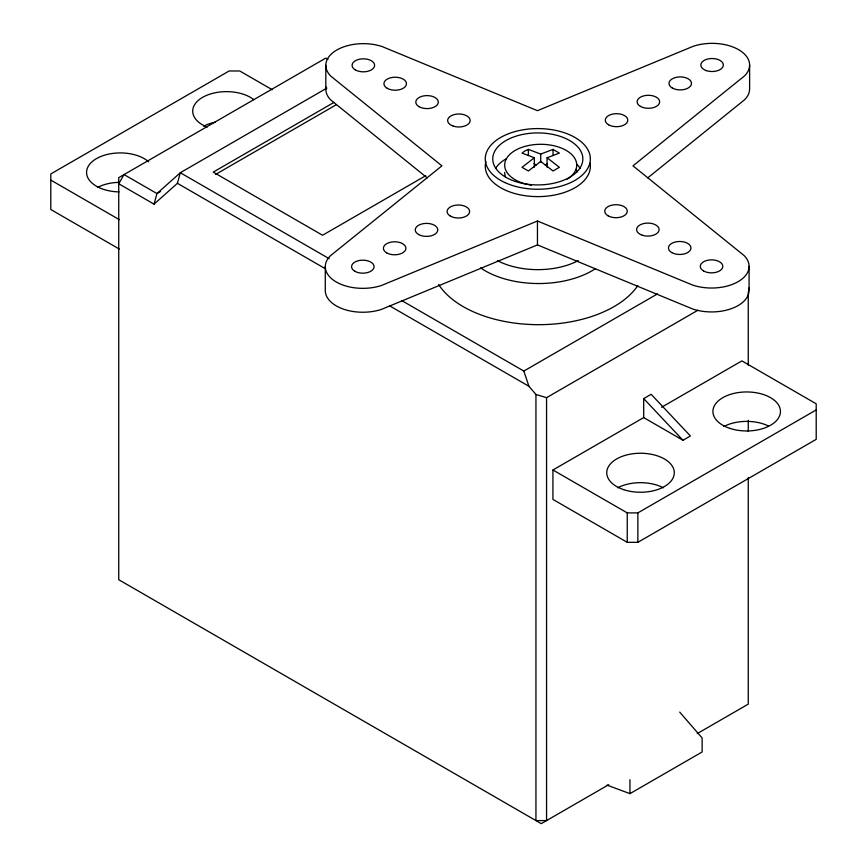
<?xml version="1.0" encoding="UTF-8"?>
<svg xmlns="http://www.w3.org/2000/svg" width="867" height="867" viewBox="0 0 867 867"><rect width="100%" height="100%" fill="white"/><g stroke="black" fill="none" stroke-linecap="round" stroke-linejoin="round"><path stroke-width="1.3" d="M160.471 191.542L156.949 193.569L124.046 174.57L118.736 183.761L154.055 204.157L156.949 193.569L180.303 172.728L326.892 88.098M154.055 204.157L177.41 183.316L180.303 172.728L329.211 258.702M647.736 177.865L744.59 99.759A37.53 21.675 0 0 0 749.619 88.922L749.619 65.025M534.343 157.751L522.021 167.309L528.393 170.994L540.715 161.425L553.027 170.994L559.399 167.309L547.077 157.751L559.399 153.091L553.027 149.406L540.715 154.066L528.393 149.406L524.784 151.01L522.021 153.091L534.343 157.751L534.343 167.19M334.033 102.371L213.217 172.121L322.567 235.25L425.784 175.654M215.558 174.44L336.374 104.69M545.191 164.968L547.435 163.679M401.898 300.665L523.831 371.065L657.522 293.88M389.478 305.758L528.913 386.259L535.947 394.463L546.557 397.671L697.837 310.278M643.693 417.591L643.693 398.592L651.128 394.301L690.414 435.982L682.979 440.273L643.693 417.591L552.929 469.99L552.929 499.414L627.242 542.319L637.863 542.319L816.205 439.352L816.205 403.805L741.892 360.9L661.597 407.252M552.929 469.99L627.242 512.896L637.863 512.896L816.205 409.928M608.71 784.7L541.257 823.65L118.736 579.709L118.736 177.637L325.743 58.122L328.019 59.422M697.22 733.601L748.264 704.134L748.264 477.5M607.019 785.112L629.951 793.652L702.14 751.971L702.14 738.012L679.717 712.1M537.453 221.009L381.588 285.438A37.53 21.675 0 0 1 336.277 281.992A37.53 21.675 0 0 1 330.316 255.83L441.91 165.846L330.847 76.166A37.53 21.675 0 0 1 336.808 50.004A37.53 21.675 0 0 1 382.119 46.558L537.453 110.683L693.318 46.254A37.53 21.675 0 0 1 738.63 49.701A37.53 21.675 0 0 1 744.59 75.852L632.997 165.846L744.059 255.527A37.53 21.675 0 0 1 738.099 281.688A37.53 21.675 0 0 1 692.787 285.124L537.453 221.009L537.453 244.906L381.588 309.335A37.53 21.675 0 0 1 325.288 290.575L325.288 266.668M537.453 244.906L692.787 309.031A37.53 21.675 0 0 0 731.997 308.435A37.53 21.675 0 0 0 748.882 288.007M533.996 163.679L536.229 164.968M272.271 89.756L239.758 70.986L229.137 70.986L50.795 173.953L50.795 209.511L119.299 249.057M177.41 183.316L325.038 268.553M50.795 180.087L119.299 219.644M427.236 177.898L330.847 100.063A37.53 21.675 0 0 1 326.025 86.971M643.693 398.592L682.979 440.273M523.831 371.065L528.913 386.259M749.088 266.364L749.088 290.261M748.264 291.951L748.264 365.224M748.264 420.332L748.264 431.506M637.863 512.896L637.863 542.319M629.951 779.693L629.951 793.652M627.242 512.896L627.242 542.319M553.027 149.406L553.027 155.54M547.077 157.751L547.077 167.19M546.557 397.671L546.557 820.583L535.947 820.583L535.947 394.463M540.715 154.066L540.715 162.162M528.393 149.406L528.393 155.54M325.819 65.328L325.819 89.225M531.384 185.191A36.035 20.808 0 0 1 507.834 156.58A36.035 20.808 0 0 1 560.516 147.726A36.035 20.808 0 0 1 567.267 179.166M505.472 176.792A36.035 20.808 0 0 1 504.681 172.457M576.295 169.195A36.035 20.808 0 0 1 576.739 172.457M590.08 163.115A52.551 30.334 0 0 1 536.424 196.603A52.551 30.334 0 0 1 485.921 161.522M495.49 168.426A45.041 25.999 0 0 1 505.97 158.921M576.826 164.307A45.041 25.999 0 0 1 580.142 168.426M578.278 260.609A60.126 34.713 0 0 1 497.355 260.609M203.658 126.181A33.78 19.508 0 0 1 215.341 122.149M97.494 187.467A33.78 19.508 0 0 1 119.072 182.352M723.847 426.51A33.78 19.508 0 0 1 768.39 425.946M617.683 487.796A33.78 19.508 0 0 1 663.342 487.796M637.83 285.611A106.598 61.546 0 0 1 537.594 324.67A106.598 61.546 0 0 1 438.659 284.528M595.488 268.662A75.678 43.697 0 0 1 480.632 267.936M119.072 191.91A33.78 19.508 0 0 1 90.948 162.801A33.78 19.508 0 0 1 148.658 161.804M207.115 127.113A33.78 19.508 0 0 1 202.39 97.462A33.78 19.508 0 0 1 253.814 99.672M640.431 106.392A11.26 6.502 0 0 0 659.267 103.476A11.26 6.502 0 0 0 645.471 95.511A11.26 6.502 0 0 0 640.431 106.392M671.741 252.568A11.26 6.502 0 0 0 690.587 249.653A11.26 6.502 0 0 0 676.791 241.698A11.26 6.502 0 0 0 671.741 252.568M419.086 106.695A11.26 6.502 0 0 0 437.922 103.78A11.26 6.502 0 0 0 424.126 95.825A11.26 6.502 0 0 0 419.086 106.695M515.291 181.441A45.041 25.999 0 0 0 582.852 158.921A45.041 25.999 0 0 0 515.291 136.401A45.041 25.999 0 0 0 515.291 181.441M387.235 88.315A11.26 6.502 0 0 0 406.07 85.4A11.26 6.502 0 0 0 392.285 77.434A11.26 6.502 0 0 0 387.235 88.315M386.704 252.882A11.26 6.502 0 0 0 405.539 249.967A11.26 6.502 0 0 0 391.754 242.001A11.26 6.502 0 0 0 386.704 252.882M355.383 69.924A11.26 6.502 0 0 0 374.23 67.008A11.26 6.502 0 0 0 360.434 59.043A11.26 6.502 0 0 0 355.383 69.924M703.592 270.959A11.26 6.502 0 0 0 722.428 268.044A11.26 6.502 0 0 0 708.642 260.078A11.26 6.502 0 0 0 703.592 270.959M706.453 70.65A11.26 6.502 0 0 0 723.349 65.025A11.26 6.502 0 0 0 706.453 59.389A11.26 6.502 0 0 0 706.453 70.65M354.852 271.263A11.26 6.502 0 0 0 373.699 268.347A11.26 6.502 0 0 0 359.903 260.393A11.26 6.502 0 0 0 354.852 271.263M642.23 235.217A11.26 6.502 0 0 0 659.115 229.582A11.26 6.502 0 0 0 642.23 223.957A11.26 6.502 0 0 0 642.23 235.217M608.049 215.796A11.26 6.502 0 0 0 626.884 212.881A11.26 6.502 0 0 0 613.099 204.915A11.26 6.502 0 0 0 608.049 215.796M418.555 234.491A11.26 6.502 0 0 0 437.391 231.576A11.26 6.502 0 0 0 423.595 223.61A11.26 6.502 0 0 0 418.555 234.491M450.396 216.1A11.26 6.502 0 0 0 469.242 213.184A11.26 6.502 0 0 0 455.446 205.23A11.26 6.502 0 0 0 450.396 216.1M672.272 88.001A11.26 6.502 0 0 0 691.118 85.085A11.26 6.502 0 0 0 677.322 77.13A11.26 6.502 0 0 0 672.272 88.001M608.58 124.783A11.26 6.502 0 0 0 627.415 121.868A11.26 6.502 0 0 0 613.63 113.902A11.26 6.502 0 0 0 608.58 124.783M453.268 126.116A11.26 6.502 0 0 0 470.152 120.491A11.26 6.502 0 0 0 453.268 114.856A11.26 6.502 0 0 0 453.268 126.116M504.735 182.493A52.551 30.334 0 0 0 589.712 163.679A52.551 30.334 0 0 0 519.008 130.592A52.551 30.334 0 0 0 504.735 182.493M623.622 489.638A33.78 19.508 0 0 0 674.298 472.753A33.78 19.508 0 0 0 623.622 455.858A33.78 19.508 0 0 0 623.622 489.638M729.786 428.352A33.78 19.508 0 0 0 780.452 411.457A33.78 19.508 0 0 0 729.786 394.572A33.78 19.508 0 0 0 729.786 428.352"/></g></svg>
